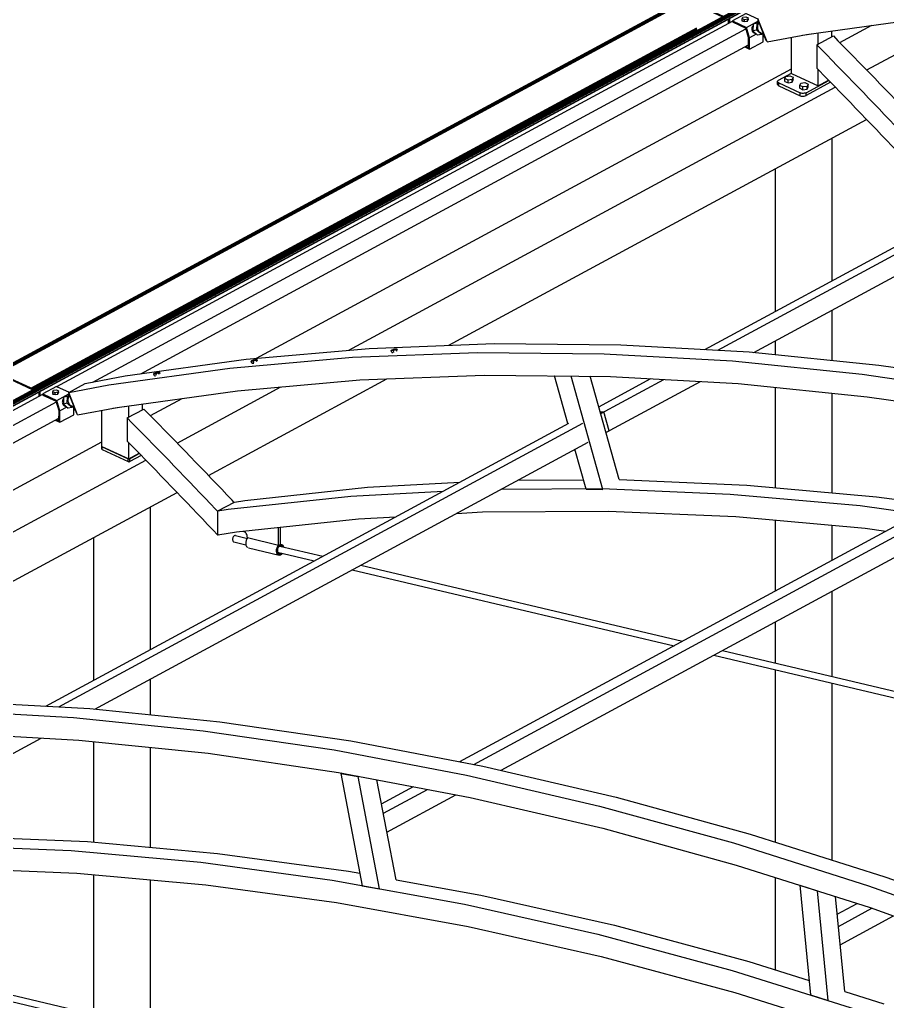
# Model space of a CAD drawing. Header units: millimetres. Extents: x 374 to 117179, y 600 to 17652.
# Drawn here: x 3684 to 5819, y 11106 to 13522 of the extents above; entities that cross this region are included whole.
import ezdxf

# ---------------------------------------------------------------- set-up
doc = ezdxf.new("R2010")
doc.units = ezdxf.units.MM

# ---------------------------------------------------------------- blocks, each defined once
blk = doc.blocks.new('Part-502061-13784 - 2165')
at = {"color": 7, "linetype": 'Continuous'}
for p, q in [((3536.9, 11512.7), (3850.9, 11499.4)), ((3850.9, 11499.4), (4170.4, 11470.6)), ((3494.6, 11490.8), (3810.2, 11477.3)), ((3810.2, 11477.3), (4129.6, 11448.6)), ((4170.4, 11470.6), (4493.2, 11426.7)), ((3510.1, 11435), (3824.2, 11421.6)), ((4129.6, 11448.6), (4452.5, 11404.7)), ((4493.2, 11426.7), (4520.6, 11421.8)), ((3824.2, 11421.6), (4142.1, 11393)), ((4452.5, 11404.7), (4778.3, 11345.6)), ((4610, 11405.6), (4819, 11367.7)), ((4142.1, 11393), (4463.4, 11349.3)), ((4819, 11367.7), (5147.5, 11293.5)), ((4463.4, 11349.3), (4787.8, 11290.5)), ((4778.3, 11345.6), (5106.8, 11271.5)), ((4787.8, 11290.5), (5114.6, 11216.7)), ((5147.5, 11293.5), (5478.1, 11204.4)), ((5106.8, 11271.5), (5437.3, 11182.4)), ((5114.6, 11216.7), (5443.7, 11128)), ((5478.1, 11204.4), (5626.8, 11157.9)), ((5437.3, 11182.4), (5769.7, 11078.4)), ((5443.7, 11128), (5774.4, 11024.5)), ((5714.7, 11130.4), (5810.4, 11100.4))]:
    blk.add_line(p, q, dxfattribs=at)
blk = doc.blocks.new('Bolt-502061-13904 - 2165')
at = {"color": 7, "linetype": 'Continuous'}
for p, q in [((4253.6, 12681.3), (4255.5, 12683.5)), ((4255.5, 12683.5), (4262.5, 12686.1)), ((4265.6, 12684.2), (4258.7, 12681.7)), ((4262.5, 12686.1), (4267.5, 12686.4)), ((4267.5, 12686.4), (4265.6, 12684.2)), ((4267.1, 12679.7), (4265.6, 12684.2)), ((4269, 12681.8), (4267.5, 12686.4)), ((4258.7, 12681.7), (4253.6, 12681.3)), ((4255.2, 12676.6), (4253.6, 12681.3)), ((4255.2, 12676.6), (4260.2, 12677)), ((4260.2, 12677), (4258.7, 12681.7))]:
    blk.add_line(p, q, dxfattribs=at)
blk = doc.blocks.new('Bolt-502061-13905 - 2165')
at = {"color": 7, "linetype": 'Continuous'}
for p, q in [((4013.9, 12650), (4015.9, 12652.1)), ((4018.9, 12650.6), (4013.9, 12650)), ((4015.6, 12645.4), (4013.9, 12650)), ((4015.6, 12645.4), (4018, 12645.7)), ((4015.9, 12652.1), (4022.8, 12654.8)), ((4025.8, 12653.3), (4018.9, 12650.6)), ((4020.5, 12646), (4018.9, 12650.6)), ((4022.8, 12654.8), (4027.7, 12655.4)), ((4027.7, 12655.4), (4025.8, 12653.3)), ((4027.3, 12648.8), (4025.8, 12653.3)), ((4029.3, 12650.8), (4027.7, 12655.4))]:
    blk.add_line(p, q, dxfattribs=at)
blk = doc.blocks.new('Part-502061-13756 - 2165')
at = {"color": 7, "linetype": 'Continuous'}
for p, q in [((2585.3, 11367.3), (2585.2, 11365.8)), ((2585.2, 11365.8), (2585.3, 11364.3)), ((2585.6, 11368.8), (2585.3, 11367.3)), ((2585.3, 11364.3), (2585.6, 11362.9)), ((2586.1, 11370.3), (2585.6, 11368.8)), ((2585.6, 11362.9), (2586.2, 11361.7)), ((2586.8, 11371.7), (2586.1, 11370.3)), ((2586.2, 11361.7), (2586.9, 11360.7)), ((2587.7, 11372.8), (2586.8, 11371.7)), ((2586.9, 11360.7), (2587.7, 11360)), ((2588.6, 11373.8), (2587.7, 11372.8)), ((2587.7, 11360), (2588.7, 11359.5)), ((2589.7, 11374.5), (2588.6, 11373.8)), ((2588.7, 11359.5), (2618, 11352.6)), ((2590.7, 11375), (2589.7, 11374.5)), ((2591.8, 11375.1), (2590.7, 11375)), ((2592.9, 11374.9), (2591.8, 11375.1)), ((2592.9, 11374.9), (2622, 11368)), ((2696.3, 11334.1), (5463.3, 10681.3)), ((2701.5, 11349.3), (5437.9, 10703.7)), ((5459.8, 10687.5), (5459.9, 10689.1)), ((5459.9, 10686.1), (5459.8, 10687.5)), ((5459.9, 10689.1), (5460.2, 10690.6)), ((5460.2, 10684.7), (5459.9, 10686.1)), ((5460.2, 10690.6), (5460.7, 10692.1)), ((5460.8, 10683.5), (5460.2, 10684.7)), ((5460.7, 10692.1), (5461.4, 10693.5)), ((5461.4, 10682.5), (5460.8, 10683.5)), ((5461.4, 10693.5), (5462.2, 10694.6)), ((5462.3, 10681.8), (5461.4, 10682.5)), ((5462.2, 10694.6), (5462.3, 10694.7)), ((5463.3, 10681.3), (5462.3, 10681.8)), ((5464.3, 10681.1), (5463.3, 10681.3)), ((5464.3, 10681.1), (5464.3, 10681.1))]:
    blk.add_line(p, q, dxfattribs=at)
blk = doc.blocks.new('Part-502061-13758 - 2165')
at = {"color": 7, "linetype": 'Continuous'}
for p, q in [((7320.6, 12175.1), (7328.8, 12172.5)), ((5845.4, 11401.4), (7240.8, 12156.2)), ((7321.3, 12168.4), (7328.8, 12172.5)), ((7333.2, 12127.4), (7328.8, 12172.5)), ((5880.2, 11388.9), (7277.2, 12144.6)), ((7325.7, 12123.4), (7333.2, 12127.4)), ((5932.9, 11370), (7281.6, 12099.5)), ((5696, 11320.6), (5745.2, 11347.2)), ((5699, 11290.9), (5781.5, 11335.5)), ((5703.4, 11245.9), (5834.2, 11316.6))]:
    blk.add_line(p, q, dxfattribs=at)
blk = doc.blocks.new('Part-502061-13759 - 2165')
at = {"color": 7, "linetype": 'Continuous'}
for p, q in [((3540.9, 11844.5), (3856.6, 11826.8)), ((3500.1, 11822.5), (3815.9, 11804.8)), ((3856.6, 11826.8), (4176, 11794.3)), ((3815.9, 11804.8), (4135.3, 11772.3)), ((4176, 11794.3), (4498.6, 11747.2)), ((3515.2, 11766.7), (3829.5, 11749.1)), ((4135.3, 11772.3), (4457.9, 11725.2)), ((3829.5, 11749.1), (4147.4, 11716.8)), ((4498.6, 11747.2), (4824, 11685.4)), ((4147.4, 11716.8), (4468.6, 11669.8)), ((4457.9, 11725.2), (4783.3, 11663.3)), ((4468.6, 11669.8), (4792.5, 11608.3)), ((4824, 11685.4), (5151.9, 11609)), ((4783.3, 11663.3), (5111.2, 11587)), ((4792.5, 11608.3), (5118.8, 11532.3)), ((5151.9, 11609), (5481.7, 11518.2)), ((5111.2, 11587), (5441, 11496.1)), ((5118.8, 11532.3), (5447.2, 11441.8)), ((5481.7, 11518.2), (5813.2, 11413)), ((5441, 11496.1), (5772.5, 11390.9)), ((5447.2, 11441.8), (5777.1, 11337.1)), ((5813.2, 11413), (6145.9, 11293.5)), ((5772.5, 11390.9), (6105.2, 11271.5)), ((5777.1, 11337.1), (6108.3, 11218.2))]:
    blk.add_line(p, q, dxfattribs=at)
blk = doc.blocks.new('Part-502061-13947 - 2165')
at = {"color": 7, "linetype": 'Continuous'}
for p, q in [((5610.3, 13483.8), (5638.2, 13488.2)), ((5649.1, 13461.7), (5649.1, 13489.7)), ((5683, 13480), (5683, 13494.4)), ((5583, 13389.5), (5583, 13478.6)), ((5583, 13389.5), (5649.1, 13358.9)), ((5649.1, 13358.9), (5649.1, 13399)), ((5649.1, 13358.9), (5674.7, 13372.8))]:
    blk.add_line(p, q, dxfattribs=at)
blk = doc.blocks.new('Part-502061-13766 - 2165')
at = {"color": 7, "linetype": 'Continuous'}
for p, q in [((6200.1, 12452.4), (6208.9, 12450.9)), ((6201.2, 12446.7), (6208.9, 12450.9)), ((6217.7, 12404.8), (6208.9, 12450.9)), ((4766.9, 11696.2), (6121.7, 12429.1)), ((4801.6, 11689.6), (6157.4, 12422.9)), ((6210, 12400.6), (6217.7, 12404.8)), ((4868.6, 11675), (6166.1, 12376.8)), ((4574.5, 11592.2), (4653.2, 11634.7)), ((4578.9, 11569.2), (4687.9, 11628.1)), ((4587.7, 11523.1), (4757.5, 11614.9))]:
    blk.add_line(p, q, dxfattribs=at)
blk = doc.blocks.new('Part-502061-13767 - 2165')
at = {"color": 7, "linetype": 'Continuous'}
for p, q in [((5112.5, 12557), (5121.7, 12556.8)), ((5113.8, 12552.6), (5121.7, 12556.8)), ((5134.7, 12510.3), (5121.7, 12556.8)), ((3747.9, 11832.9), (5035.7, 12529.5)), ((3779.9, 11831.1), (5070.1, 12528.9)), ((5126.8, 12506.1), (5134.7, 12510.3)), ((3868.7, 11825.6), (5083.1, 12482.4)), ((3486.8, 11691.6), (3615.2, 11761.1)), ((3491.4, 11675.1), (3647.2, 11759.3)), ((3504.5, 11628.6), (3736.8, 11754.3))]:
    blk.add_line(p, q, dxfattribs=at)
blk = doc.blocks.new('Bolt-502061-13903 - 2165')
at = {"color": 7, "linetype": 'Continuous'}
for p, q in [((4598.4, 12707.6), (4600.3, 12709.9)), ((4603.5, 12707.7), (4598.4, 12707.6)), ((4599.8, 12702.9), (4598.4, 12707.6)), ((4600.3, 12709.9), (4607.2, 12712.4)), ((4610.5, 12710.1), (4603.5, 12707.7)), ((4604.9, 12703.1), (4603.5, 12707.7)), ((4607.2, 12712.4), (4612.4, 12712.4)), ((4612.4, 12712.4), (4610.5, 12710.1)), ((4611.8, 12705.6), (4610.5, 12710.1)), ((4613.7, 12707.8), (4612.4, 12712.4)), ((4599.8, 12702.9), (4602.4, 12703))]:
    blk.add_line(p, q, dxfattribs=at)
blk = doc.blocks.new('Part-502061-13785 - 2165')
at = {"color": 7, "linetype": 'Continuous'}
for p, q in [((5603.8, 11392.2), (5647.5, 11378.2)), ((5603.8, 11392.2), (5630.3, 11122.1)), ((5647.5, 11378.2), (5647.5, 11378.2)), ((5674, 11108.2), (5647.5, 11378.2)), ((5714.7, 11130.4), (5691.8, 11364.2)), ((5630.3, 11122.1), (5674, 11108.2))]:
    blk.add_line(p, q, dxfattribs=at)
blk = doc.blocks.new('Part-502061-13851 - 2165')
at = {"color": 7, "linetype": 'Continuous'}
for p, q in [((4208.5, 12247.8), (4208, 12246.3)), ((4209.2, 12249.2), (4208.5, 12247.8)), ((4210, 12250.4), (4209.2, 12249.2)), ((4210.9, 12251.3), (4210, 12250.4)), ((4212, 12252), (4210.9, 12251.3)), ((4213.1, 12252.5), (4212, 12252)), ((4214.1, 12252.6), (4213.1, 12252.5)), ((4215.2, 12252.4), (4214.1, 12252.6)), ((4215.2, 12252.4), (4244.3, 12245.6)), ((4207.7, 12244.8), (4207.6, 12243.3)), ((4207.6, 12243.3), (4207.7, 12241.8)), ((4208, 12246.3), (4207.7, 12244.8)), ((4207.7, 12241.8), (4208, 12240.4)), ((4208, 12240.4), (4208.5, 12239.2)), ((4208.5, 12239.2), (4209.2, 12238.2)), ((4209.2, 12238.2), (4210, 12237.5)), ((4210, 12237.5), (4211, 12237)), ((4211, 12237), (4240.3, 12230.1)), ((4323.8, 12226.8), (4429.9, 12201.8)), ((4318.6, 12211.6), (4408.8, 12190.3)), ((4523.4, 12179.7), (5315.3, 11992.9)), ((4502.3, 12168.3), (5294.2, 11981.5)), ((5392.3, 11958.3), (6424.6, 11714.7)), ((5413.5, 11969.7), (6445.8, 11726.2)), ((6547.2, 11702.3), (7060.3, 11581.2)), ((6526, 11690.8), (7085.6, 11558.8)), ((7083.1, 11569.6), (7083.7, 11571)), ((7083.7, 11571), (7084.6, 11572.2)), ((7084.6, 11572.2), (7084.6, 11572.2)), ((7082.1, 11565.1), (7082.2, 11566.6)), ((7082.3, 11563.6), (7082.1, 11565.1)), ((7082.2, 11566.6), (7082.6, 11568.1)), ((7082.6, 11562.2), (7082.3, 11563.6)), ((7082.6, 11568.1), (7083.1, 11569.6)), ((7083.1, 11561), (7082.6, 11562.2)), ((7083.8, 11560), (7083.1, 11561)), ((7084.6, 11559.3), (7083.8, 11560)), ((7085.6, 11558.8), (7084.6, 11559.3)), ((7086.6, 11558.6), (7085.6, 11558.8)), ((7086.7, 11558.6), (7086.6, 11558.6))]:
    blk.add_line(p, q, dxfattribs=at)
blk = doc.blocks.new('Part-502061-13799 - 2165')
at = {"color": 7, "linetype": 'Continuous'}
for p, q in [((4476.1, 11668.4), (4473.9, 11667.2)), ((4473.9, 11667.2), (4516.7, 11659.8)), ((4473.9, 11667.2), (4526.6, 11390.7)), ((4516.7, 11659.8), (4517.8, 11660.5)), ((4569.3, 11383.4), (4516.7, 11659.8)), ((4610, 11405.6), (4563.1, 11651.8)), ((4526.6, 11390.7), (4569.3, 11383.4))]:
    blk.add_line(p, q, dxfattribs=at)
blk = doc.blocks.new('Part-502061-13935 - 2165')
at = {"color": 7, "linetype": 'Continuous'}
for p, q in [((5645.7, 13459.8), (5686.4, 13481.9)), ((5686.4, 13481.9), (5697.8, 13470.2)), ((5645.7, 13459.8), (5645.7, 13402.4)), ((5657.1, 13448.2), (5645.7, 13459.8)), ((5697.8, 13470.2), (5710.8, 13457.1)), ((5723.7, 13443.9), (5710.8, 13457.1)), ((5670.1, 13435.1), (5657.1, 13448.2)), ((5683, 13421.9), (5670.1, 13435.1)), ((5736.6, 13430.7), (5723.7, 13443.9)), ((5683, 13421.9), (5695.9, 13408.7)), ((5695.9, 13408.7), (5708.8, 13395.5)), ((5749.5, 13417.5), (5736.6, 13430.7)), ((5762.4, 13404.3), (5749.5, 13417.5)), ((5645.7, 13402.4), (5651.3, 13396.7)), ((5651.3, 13396.7), (5664.1, 13383.6)), ((5664.1, 13383.6), (5677, 13370.5)), ((5708.8, 13395.5), (5721.7, 13382.2)), ((5775.3, 13391), (5762.4, 13404.3)), ((5788.2, 13377.7), (5775.3, 13391)), ((5677, 13370.5), (5689.8, 13357.3)), ((5721.7, 13382.2), (5734.6, 13369)), ((5734.6, 13369), (5747.5, 13355.7)), ((5801.1, 13364.4), (5788.2, 13377.7)), ((5813.9, 13351.1), (5801.1, 13364.4)), ((5689.8, 13357.3), (5702.7, 13344.2)), ((5702.7, 13344.2), (5715.5, 13331)), ((5747.5, 13355.7), (5760.3, 13342.4)), ((5760.3, 13342.4), (5773.2, 13329.1)), ((5826.8, 13337.8), (5813.9, 13351.1)), ((5839.6, 13324.4), (5826.8, 13337.8)), ((5715.5, 13331), (5728.3, 13317.8)), ((5728.3, 13317.8), (5741.1, 13304.5)), ((5773.2, 13329.1), (5786, 13315.7)), ((5786, 13315.7), (5798.9, 13302.4)), ((5852.4, 13311), (5839.6, 13324.4)), ((5865.3, 13297.6), (5852.4, 13311)), ((5741.1, 13304.5), (5753.9, 13291.3)), ((5753.9, 13291.3), (5766.7, 13278)), ((5798.9, 13302.4), (5811.7, 13289)), ((5811.7, 13289), (5824.5, 13275.6)), ((5878.1, 13284.2), (5865.3, 13297.6)), ((5766.7, 13278), (5779.4, 13264.7)), ((5779.4, 13264.7), (5792.2, 13251.4)), ((5824.5, 13275.6), (5837.3, 13262.2)), ((5837.3, 13262.2), (5850.1, 13248.7)), ((5890.9, 13270.8), (5878.1, 13284.2)), ((5903.6, 13257.3), (5890.9, 13270.8)), ((5792.2, 13251.4), (5805, 13238.1)), ((5805, 13238.1), (5817.7, 13224.7)), ((5850.1, 13248.7), (5862.9, 13235.3)), ((5908.2, 13252.4), (5903.6, 13257.3)), ((5817.7, 13224.7), (5830.4, 13211.4)), ((5868.4, 13229.5), (5862.9, 13235.3)), ((5868.4, 13208.2), (5868.4, 13229.5)), ((5830.4, 13211.4), (5843.1, 13198)), ((5843.1, 13198), (5855.8, 13184.6)), ((5868.5, 13171.1), (5868.4, 13208.2)), ((5868.5, 13171.1), (5855.8, 13184.6)), ((5871.3, 13172.6), (5868.5, 13171.1))]:
    blk.add_line(p, q, dxfattribs=at)
blk = doc.blocks.new('Part-502061-13931 - 2165')
at = {"color": 7, "linetype": 'Continuous'}
for p, q in [((5523.1, 13467.1), (5501.5, 13522.3)), ((5620.7, 13485.8), (5916.9, 13526.9)), ((5523.1, 13467.1), (5620.7, 13485.8))]:
    blk.add_line(p, q, dxfattribs=at)
blk = doc.blocks.new('Part-502061-13951 - 2165')
at = {"color": 7, "linetype": 'Continuous'}
for p, q in [((5499.5, 13505.7), (5499.4, 13503.6)), ((5499.4, 13503.6), (5499.6, 13501.5)), ((5499.9, 13507.7), (5499.5, 13505.7)), ((5500.5, 13509.5), (5499.9, 13507.7)), ((5501.3, 13511.2), (5500.5, 13509.5)), ((5502.3, 13512.7), (5501.3, 13511.2)), ((5503.6, 13513.9), (5502.3, 13512.7)), ((5503.7, 13514), (5503.6, 13513.9)), ((5499.6, 13501.5), (5500, 13499.5)), ((5500, 13499.5), (5500.6, 13497.5)), ((5500.6, 13497.5), (5501.5, 13495.6)), ((5501.5, 13495.6), (5502.6, 13493.9)), ((5502.6, 13493.9), (5503.8, 13492.4)), ((5503.8, 13492.4), (5505.2, 13491.1)), ((5505.2, 13491.1), (5506.7, 13490.2)), ((5506.7, 13490.2), (5508.3, 13489.5)), ((5508.3, 13489.5), (5509.9, 13489.1)), ((5509.9, 13489.1), (5511.6, 13489.1)), ((5513.1, 13489.4), (5513.3, 13489.4))]:
    blk.add_line(p, q, dxfattribs=at)
blk = doc.blocks.new('Part-502061-13853 - 2165')
at = {"color": 7, "linetype": 'Continuous'}
for p, q in [((4241.3, 12686.6), (4544, 12713.2)), ((4544, 12713.2), (4851.4, 12725)), ((4851.4, 12725), (5163.2, 12722)), ((5163.2, 12722), (5479, 12704.3)), ((3943.7, 12645.3), (4241.3, 12686.6)), ((4200.6, 12664.6), (4503.2, 12691.2)), ((4503.2, 12691.2), (4810.7, 12703)), ((4810.7, 12703), (5122.5, 12700)), ((5122.5, 12700), (5438.2, 12682.3)), ((5438.2, 12682.3), (5757.6, 12649.8)), ((5479, 12704.3), (5798.4, 12671.9)), ((3903, 12623.3), (4200.6, 12664.6)), ((5798.4, 12671.9), (6121, 12624.7)), ((3845.2, 12626.5), (3943.7, 12645.3)), ((4219.9, 12609), (4521.2, 12635.4)), ((4521.2, 12635.4), (4827.2, 12647.2)), ((4827.2, 12647.2), (5137.5, 12644.2)), ((5137.5, 12644.2), (5451.9, 12626.6)), ((5757.6, 12649.8), (6080.2, 12602.7)), ((3804.5, 12604.4), (3845.2, 12626.5)), ((3804.5, 12604.4), (3903, 12623.3)), ((5451.9, 12626.6), (5769.8, 12594.3)), ((3826.1, 12549.2), (3804.5, 12604.4)), ((3923.7, 12567.9), (4219.9, 12609)), ((5769.8, 12594.3), (6090.9, 12547.3)), ((3826.1, 12549.2), (3923.7, 12567.9))]:
    blk.add_line(p, q, dxfattribs=at)
blk = doc.blocks.new('Part-502061-13854 - 2165')
at = {"color": 7, "linetype": 'Continuous'}
for p, q in [((3774.7, 12619.2), (3740.8, 12600.9)), ((3774.7, 12619.2), (3805.5, 12605)), ((3740.8, 12600.9), (3740.8, 12598.3)), ((3740.8, 12600.9), (3775.3, 12584.9)), ((3740.8, 12598.3), (3773.8, 12583)), ((3775.3, 12584.9), (3804.9, 12600.9)), ((3780.6, 12559.8), (3773.8, 12583)), ((3782.8, 12559.2), (3775.3, 12584.9)), ((3799.7, 12568.4), (3782.8, 12559.2)), ((3816.7, 12549.8), (3816.7, 12569.9)), ((3773.8, 12538.2), (3780.5, 12535.1)), ((3780.5, 12535.1), (3780.6, 12559.8)), ((3782.7, 12531.5), (3782.8, 12559.2)), ((3782.7, 12531.5), (3816.7, 12549.8)), ((3771.2, 12536.8), (3782.7, 12531.5))]:
    blk.add_line(p, q, dxfattribs=at)
blk = doc.blocks.new('Part-502061-13855 - 2165')
at = {"color": 7, "linetype": 'Continuous'}
for p, q in [((3791.9, 12593.2), (3791.4, 12576.2)), ((3803.6, 12599.6), (3791.9, 12593.2)), ((3801.5, 12595.1), (3791.9, 12593.2)), ((3801, 12578.1), (3801.5, 12595.1)), ((3801.5, 12595.1), (3806.1, 12597.6)), ((3803.6, 12599.6), (3805.3, 12599.9)), ((3801, 12578.1), (3791.4, 12576.2)), ((3791.4, 12576.2), (3802.7, 12565.6)), ((3812.3, 12567.5), (3801, 12578.1)), ((3812.3, 12567.5), (3802.7, 12565.6)), ((3816.9, 12570), (3812.3, 12567.5))]:
    blk.add_line(p, q, dxfattribs=at)
blk = doc.blocks.new('Part-502061-13856 - 2165')
at = {"color": 7, "linetype": 'Continuous'}
for p, q in [((3629.9, 12651.2), (3716.2, 12611.4)), ((3631.9, 12652.3), (3718.2, 12612.5)), ((3731.7, 12604.2), (3733.7, 12605.3)), ((3731.7, 12595.5), (3731.7, 12604.2)), ((3733.7, 12605.3), (3733.7, 12596.6))]:
    blk.add_line(p, q, dxfattribs=at)
blk = doc.blocks.new('Part-502061-13857 - 2165')
at = {"color": 7, "linetype": 'Continuous'}
for p, q in [((3948.7, 12541.9), (3989.4, 12563.9)), ((3989.4, 12563.9), (4000.8, 12552.3)), ((3948.7, 12541.9), (3948.7, 12484.5)), ((3960.1, 12530.3), (3948.7, 12541.9)), ((4000.8, 12552.3), (4013.8, 12539.2)), ((4026.7, 12526), (4013.8, 12539.2)), ((3973.1, 12517.2), (3960.1, 12530.3)), ((3986, 12504), (3973.1, 12517.2)), ((4039.6, 12512.8), (4026.7, 12526)), ((3986, 12504), (3998.9, 12490.8)), ((3998.9, 12490.8), (4011.8, 12477.6)), ((4052.5, 12499.6), (4039.6, 12512.8)), ((4065.4, 12486.4), (4052.5, 12499.6)), ((3948.7, 12484.5), (3954.3, 12478.8)), ((3954.3, 12478.8), (3967.1, 12465.7)), ((3967.1, 12465.7), (3980, 12452.6)), ((4011.8, 12477.6), (4024.7, 12464.3)), ((4078.3, 12473.1), (4065.4, 12486.4)), ((4091.2, 12459.8), (4078.3, 12473.1)), ((3980, 12452.6), (3992.8, 12439.4)), ((4024.7, 12464.3), (4037.6, 12451.1)), ((4037.6, 12451.1), (4050.5, 12437.8)), ((4104.1, 12446.5), (4091.2, 12459.8)), ((4116.9, 12433.2), (4104.1, 12446.5)), ((3992.8, 12439.4), (4005.7, 12426.3)), ((4005.7, 12426.3), (4018.5, 12413.1)), ((4050.5, 12437.8), (4063.3, 12424.5)), ((4063.3, 12424.5), (4076.2, 12411.2)), ((4129.8, 12419.9), (4116.9, 12433.2)), ((4142.6, 12406.5), (4129.8, 12419.9)), ((4018.5, 12413.1), (4031.3, 12399.9)), ((4031.3, 12399.9), (4044.1, 12386.6)), ((4076.2, 12411.2), (4089, 12397.8)), ((4089, 12397.8), (4101.9, 12384.5)), ((4155.4, 12393.1), (4142.6, 12406.5)), ((4168.3, 12379.7), (4155.4, 12393.1)), ((4044.1, 12386.6), (4056.9, 12373.4)), ((4056.9, 12373.4), (4069.7, 12360.1)), ((4101.9, 12384.5), (4114.7, 12371.1)), ((4114.7, 12371.1), (4127.5, 12357.7)), ((4181.1, 12366.3), (4168.3, 12379.7)), ((4069.7, 12360.1), (4082.4, 12346.8)), ((4082.4, 12346.8), (4095.2, 12333.5)), ((4127.5, 12357.7), (4140.3, 12344.3)), ((4140.3, 12344.3), (4153.1, 12330.8)), ((4193.8, 12352.9), (4181.1, 12366.3)), ((4206.6, 12339.4), (4193.8, 12352.9)), ((4095.2, 12333.5), (4108, 12320.2)), ((4108, 12320.2), (4120.7, 12306.8)), ((4153.1, 12330.8), (4165.9, 12317.4)), ((4211.2, 12334.5), (4206.6, 12339.4)), ((4120.7, 12306.8), (4133.4, 12293.5)), ((4171.4, 12311.6), (4165.9, 12317.4)), ((4171.4, 12290.3), (4171.4, 12311.6)), ((4133.4, 12293.5), (4146.1, 12280.1)), ((4146.1, 12280.1), (4158.8, 12266.6)), ((4171.5, 12253.2), (4171.4, 12290.3)), ((4171.5, 12253.2), (4158.8, 12266.6)), ((4174.3, 12254.7), (4171.5, 12253.2))]:
    blk.add_line(p, q, dxfattribs=at)
blk = doc.blocks.new('Part-502061-13869 - 2165')
at = {"color": 7, "linetype": 'Continuous'}
for p, q in [((3913.3, 12565.9), (3941.2, 12570.3)), ((3952.1, 12543.7), (3952.1, 12571.8)), ((3986, 12562.1), (3986, 12576.5)), ((3886, 12471.6), (3886, 12560.7)), ((3886, 12471.6), (3952.1, 12441)), ((3952.1, 12441), (3952.1, 12481.1)), ((3952.1, 12441), (3977.7, 12454.9))]:
    blk.add_line(p, q, dxfattribs=at)
blk = doc.blocks.new('Part-502061-13870 - 2165')
at = {"color": 7, "linetype": 'Continuous'}
for p, q in [((4237.9, 12339.2), (4539.6, 12371.5)), ((4539.6, 12371.5), (4767, 12384.1)), ((4869.4, 12366.9), (5116.9, 12368.3)), ((4910.1, 12388.9), (5071.4, 12389.8)), ((5116.9, 12368.3), (5432.5, 12354.8)), ((5159.2, 12390.3), (5473.3, 12376.9)), ((5473.3, 12376.9), (5792.7, 12348.2)), ((4197.2, 12317.1), (4498.9, 12349.4)), ((4498.9, 12349.4), (4726.3, 12362.1)), ((5432.5, 12354.8), (5752, 12326.1)), ((5792.7, 12348.2), (5936.1, 12328.7)), ((4171.4, 12313), (4212.1, 12335)), ((4212.1, 12335), (4237.9, 12339.2)), ((5752, 12326.1), (5895.3, 12306.6)), ((4171.4, 12313), (4197.2, 12317.1)), ((4171.5, 12254.3), (4171.4, 12313)), ((4517.3, 12293.7), (4609.4, 12298.8)), ((4759.1, 12307.2), (4822.6, 12310.7)), ((4822.6, 12310.7), (5132.4, 12312.5)), ((5132.4, 12312.5), (5446.5, 12299.1)), ((5446.5, 12299.1), (5764.5, 12270.5)), ((4217.1, 12261.6), (4517.3, 12293.7)), ((4171.5, 12254.3), (4217.1, 12261.6)), ((5764.5, 12270.5), (5815.7, 12263.6))]:
    blk.add_line(p, q, dxfattribs=at)
blk = doc.blocks.new('Part-502061-13872 - 2165')
at = {"color": 7, "linetype": 'Continuous'}
for p, q in [((3804.7, 12603.8), (3803.9, 12603.3)), ((3803.9, 12603.3), (3804.8, 12603.5)), ((3803.9, 12603.3), (3823.4, 12553.6)), ((3823.4, 12553.6), (3824.3, 12553.8))]:
    blk.add_line(p, q, dxfattribs=at)
blk = doc.blocks.new('Part-502061-13873 - 2165')
at = {"color": 7, "linetype": 'Continuous'}
for p, q in [((3802.5, 12587.8), (3802.4, 12585.7)), ((3802.4, 12585.7), (3802.6, 12583.6)), ((3802.9, 12589.8), (3802.5, 12587.8)), ((3803.5, 12591.6), (3802.9, 12589.8)), ((3804.3, 12593.3), (3803.5, 12591.6)), ((3805.3, 12594.8), (3804.3, 12593.3)), ((3806.6, 12596), (3805.3, 12594.8)), ((3806.7, 12596.1), (3806.6, 12596)), ((3802.6, 12583.6), (3803, 12581.6)), ((3803, 12581.6), (3803.6, 12579.6)), ((3803.6, 12579.6), (3804.5, 12577.7)), ((3804.5, 12577.7), (3805.6, 12576)), ((3805.6, 12576), (3806.8, 12574.5)), ((3806.8, 12574.5), (3808.2, 12573.2)), ((3808.2, 12573.2), (3809.7, 12572.2)), ((3809.7, 12572.2), (3811.3, 12571.6)), ((3811.3, 12571.6), (3812.9, 12571.2)), ((3812.9, 12571.2), (3814.6, 12571.2)), ((3816.1, 12571.5), (3816.3, 12571.5))]:
    blk.add_line(p, q, dxfattribs=at)
blk = doc.blocks.new('Part-502061-13874 - 2165')
at = {"color": 7, "linetype": 'Continuous'}
for p, q in [((3789.6, 12586.1), (3789.1, 12584.5)), ((3790.3, 12587.5), (3789.6, 12586.1)), ((3791.1, 12588.8), (3790.3, 12587.5)), ((3791.8, 12589.5), (3791.1, 12588.8)), ((3788.8, 12582.8), (3788.7, 12581)), ((3788.7, 12581), (3788.8, 12579.3)), ((3789.1, 12584.5), (3788.8, 12582.8)), ((3788.8, 12579.3), (3789.2, 12577.6)), ((3789.2, 12577.6), (3789.8, 12576)), ((3789.8, 12576), (3790.6, 12574.6)), ((3790.6, 12574.6), (3791.5, 12573.4)), ((3791.5, 12573.4), (3792.6, 12572.4)), ((3792.6, 12572.4), (3793.7, 12571.7)), ((3793.7, 12571.7), (3795, 12571.3)), ((3795, 12571.3), (3796.2, 12571.2)), ((3796.2, 12571.2), (3796.7, 12571.2))]:
    blk.add_line(p, q, dxfattribs=at)
blk = doc.blocks.new('Part-502061-13877 - 2165')
at = {"color": 7, "linetype": 'Continuous'}
for p, q in [((4240.3, 12237.1), (4240, 12235)), ((4240, 12235), (4240, 12232.9)), ((4240, 12232.9), (4240.1, 12231)), ((4240.1, 12231), (4240.5, 12229.1)), ((4240.8, 12239.1), (4240.3, 12237.1)), ((4240.5, 12229.1), (4241.1, 12227.4)), ((4241.5, 12241.1), (4240.8, 12239.1)), ((4241.1, 12227.4), (4241.9, 12225.9)), ((4242.4, 12242.9), (4241.5, 12241.1)), ((4241.9, 12225.9), (4242.9, 12224.7)), ((4243.5, 12244.6), (4242.4, 12242.9)), ((4242.9, 12224.7), (4244.1, 12223.7)), ((4244.7, 12246), (4243.5, 12244.6)), ((4244.1, 12223.7), (4245.3, 12223.1)), ((4245.3, 12246.6), (4244.7, 12246)), ((4317.3, 12222.6), (4318.2, 12224.4)), ((4318.2, 12224.4), (4319.3, 12226.1)), ((4319.3, 12226.1), (4320.5, 12227.5)), ((4320.7, 12224), (4319.8, 12222.7)), ((4320.5, 12227.5), (4321.8, 12228.7)), ((4321.6, 12225.1), (4320.7, 12224)), ((4322.6, 12226), (4321.6, 12225.1)), ((4321.8, 12228.7), (4323.2, 12229.7)), ((4323.7, 12226.7), (4322.6, 12226)), ((4323.2, 12229.7), (4324.7, 12230.3)), ((4324.8, 12227.2), (4323.7, 12226.7)), ((4324.7, 12230.3), (4326.2, 12230.6)), ((4325.9, 12227.4), (4324.8, 12227.2)), ((4325.7, 12231), (4327.6, 12230.6)), ((4327, 12227.4), (4325.9, 12227.4)), ((4326.2, 12230.6), (4327.6, 12230.6)), ((4328, 12227.2), (4327, 12227.4)), ((4327.6, 12230.6), (4329, 12230.2)), ((4329, 12226.7), (4328, 12227.2)), ((4329, 12230.2), (4330.2, 12229.6)), ((4329.9, 12225.9), (4329, 12226.7)), ((4330.4, 12225.3), (4329.9, 12225.9)), ((4330.2, 12229.6), (4331.4, 12228.6)), ((4331.4, 12228.6), (4332.4, 12227.4)), ((4332.4, 12227.4), (4333.2, 12225.9)), ((4333.2, 12225.9), (4333.7, 12224.5)), ((4246.7, 12222.7), (4322.5, 12204.2)), ((4315.7, 12214.4), (4315.8, 12216.5)), ((4315.9, 12212.4), (4315.7, 12214.4)), ((4315.8, 12216.5), (4316.1, 12218.6)), ((4316.3, 12210.6), (4315.9, 12212.4)), ((4316.1, 12218.6), (4316.6, 12220.6)), ((4316.9, 12208.9), (4316.3, 12210.6)), ((4316.6, 12220.6), (4317.3, 12222.6)), ((4317.7, 12207.4), (4316.9, 12208.9)), ((4318.7, 12206.2), (4317.7, 12207.4)), ((4318.2, 12218.3), (4318, 12216.7)), ((4318, 12216.7), (4318, 12215.1)), ((4318, 12215.1), (4318.1, 12213.6)), ((4318.1, 12213.6), (4318.4, 12212.2)), ((4318.6, 12219.8), (4318.2, 12218.3)), ((4318.4, 12212.2), (4318.8, 12210.9)), ((4319.2, 12221.3), (4318.6, 12219.8)), ((4319.9, 12205.2), (4318.7, 12206.2)), ((4318.8, 12210.9), (4319.5, 12209.8)), ((4319.8, 12222.7), (4319.2, 12221.3)), ((4319.5, 12209.8), (4320.2, 12208.8)), ((4321.1, 12204.5), (4319.9, 12205.2)), ((4320.2, 12208.8), (4321.1, 12208.1)), ((4321.1, 12208.1), (4322.1, 12207.6)), ((4322.5, 12204.2), (4321.1, 12204.5)), ((4322.1, 12207.6), (4323.1, 12207.3)), ((4323.9, 12204.2), (4322.5, 12204.2)), ((4323.1, 12207.3), (4324.2, 12207.3)), ((4325.4, 12204.5), (4323.9, 12204.2)), ((4324.2, 12207.3), (4325.3, 12207.5)), ((4325.3, 12207.5), (4326.4, 12208)), ((4326.8, 12205.1), (4325.4, 12204.5)), ((4326.4, 12208), (4327.5, 12208.7)), ((4328.2, 12206), (4326.8, 12205.1)), ((4327.5, 12208.7), (4328.2, 12209.4)), ((4329.6, 12207.2), (4328.2, 12206)), ((4330.8, 12208.7), (4329.6, 12207.2)), ((4330.8, 12208.7), (4330.8, 12208.7))]:
    blk.add_line(p, q, dxfattribs=at)
blk = doc.blocks.new('Part-502061-13878 - 2165')
at = {"color": 7, "linetype": 'Continuous'}
for p, q in [((4320.5, 12228.2), (4320.5, 12272.6)), ((4325.9, 12231.1), (4325.9, 12273.2)), ((4233.2, 12263.3), (4236.8, 12261.6)), ((4238.5, 12260.6), (4236.8, 12261.6)), ((4240.1, 12259.2), (4238.5, 12260.6)), ((4241.5, 12257.4), (4240.1, 12259.2)), ((4242.7, 12255.5), (4241.5, 12257.4)), ((4243.5, 12253.3), (4242.7, 12255.5)), ((4244, 12251.2), (4243.5, 12253.3)), ((4244.7, 12246.7), (4244, 12251.2)), ((4320.5, 12228.2), (4244.7, 12246.7)), ((4320.5, 12228.2), (4323.2, 12229.7)), ((4323.2, 12229.7), (4325.9, 12231.1))]:
    blk.add_line(p, q, dxfattribs=at)
blk = doc.blocks.new('Bolt-502061-14213 - 2165')
at = {"color": 7, "linetype": 'Continuous'}
for p, q in [((3765.3, 12606.5), (3766.9, 12610.1)), ((3766.9, 12610.1), (3774.1, 12611.3)), ((3774.1, 12611.3), (3779.6, 12608.7)), ((3764.9, 12601.5), (3765.2, 12602.4)), ((3765.3, 12600.7), (3764.9, 12601.5)), ((3765.2, 12602.4), (3765.3, 12602.5)), ((3765.3, 12602.2), (3765.3, 12606.5)), ((3770.8, 12604), (3765.3, 12606.5)), ((3765.3, 12602.2), (3770.8, 12599.6)), ((3766.3, 12600), (3765.3, 12600.7)), ((3767.8, 12599.5), (3766.3, 12600)), ((3769.6, 12599.4), (3767.8, 12599.5)), ((3771.3, 12599.6), (3769.6, 12599.4)), ((3777.9, 12605.1), (3770.8, 12604)), ((3770.8, 12599.6), (3770.8, 12604)), ((3770.8, 12599.6), (3777.9, 12600.7)), ((3771.8, 12599.8), (3771.3, 12599.6)), ((3779.6, 12608.7), (3777.9, 12605.1)), ((3777.9, 12600.7), (3777.9, 12605.1)), ((3777.9, 12600.7), (3779.6, 12604.4)), ((3779.7, 12604.2), (3779.4, 12603.9)), ((3779.6, 12604.4), (3779.6, 12608.7)), ((3779.6, 12605.8), (3780, 12605)), ((3780, 12605), (3779.7, 12604.2))]:
    blk.add_line(p, q, dxfattribs=at)
blk = doc.blocks.new('Part-502061-13886 - 2165')
at = {"color": 7, "linetype": 'Continuous'}
for p, q in [((4999.8, 12645.5), (5041, 12644.9)), ((5032.8, 12527.9), (4999.8, 12645.5)), ((5041, 12644.9), (5041.4, 12645.1)), ((5119.1, 12366), (5041, 12644.9)), ((5159.2, 12390.3), (5088, 12644.7)), ((5077.9, 12366.7), (5050.4, 12464.8)), ((5077.9, 12366.7), (5119.1, 12366))]:
    blk.add_line(p, q, dxfattribs=at)
blk = doc.blocks.new('Part-502061-13932 - 2165')
at = {"color": 7, "linetype": 'Continuous'}
for p, q in [((5471.7, 13537.1), (5437.8, 13518.8)), ((5471.7, 13537.1), (5502.5, 13522.9)), ((5437.8, 13518.8), (5437.8, 13516.2)), ((5437.8, 13518.8), (5472.3, 13502.8)), ((5437.8, 13516.2), (5470.8, 13500.9)), ((5472.3, 13502.8), (5501.9, 13518.8)), ((5477.6, 13477.7), (5470.8, 13500.9)), ((5479.8, 13477.1), (5472.3, 13502.8)), ((5496.7, 13486.3), (5479.8, 13477.1)), ((5513.7, 13467.7), (5513.7, 13487.8)), ((5470.8, 13456.1), (5477.5, 13453)), ((5477.5, 13453), (5477.6, 13477.7)), ((5479.7, 13449.4), (5479.8, 13477.1)), ((5479.7, 13449.4), (5513.7, 13467.7)), ((5468.2, 13454.7), (5479.7, 13449.4))]:
    blk.add_line(p, q, dxfattribs=at)
blk = doc.blocks.new('Part-502061-13933 - 2165')
at = {"color": 7, "linetype": 'Continuous'}
for p, q in [((5488.9, 13511.1), (5488.4, 13494.1)), ((5500.7, 13517.5), (5488.9, 13511.1)), ((5498.5, 13513), (5488.9, 13511.1)), ((5498, 13496), (5498.5, 13513)), ((5498.5, 13513), (5503.1, 13515.6)), ((5500.7, 13517.5), (5502.3, 13517.8)), ((5498, 13496), (5488.4, 13494.1)), ((5488.4, 13494.1), (5499.7, 13483.5)), ((5509.3, 13485.4), (5498, 13496)), ((5509.3, 13485.4), (5499.7, 13483.5)), ((5513.9, 13487.9), (5509.3, 13485.4))]:
    blk.add_line(p, q, dxfattribs=at)
blk = doc.blocks.new('Part-502061-13934 - 2165')
at = {"color": 7, "linetype": 'Continuous'}
for p, q in [((5326.9, 13569.1), (5413.2, 13529.3)), ((5328.9, 13570.2), (5415.2, 13530.4)), ((5428.7, 13522.1), (5430.7, 13523.2)), ((5428.7, 13513.4), (5428.7, 13522.1)), ((5430.7, 13523.2), (5430.7, 13514.5))]:
    blk.add_line(p, q, dxfattribs=at)
blk = doc.blocks.new('Part-502061-13950 - 2165')
at = {"color": 7, "linetype": 'Continuous'}
for p, q in [((5501.7, 13521.7), (5500.9, 13521.2)), ((5500.9, 13521.2), (5501.8, 13521.4)), ((5500.9, 13521.2), (5520.4, 13471.5)), ((5520.4, 13471.5), (5521.3, 13471.7))]:
    blk.add_line(p, q, dxfattribs=at)
blk = doc.blocks.new('Part-502061-13952 - 2165')
at = {"color": 7, "linetype": 'Continuous'}
for p, q in [((5486.6, 13504), (5486.1, 13502.4)), ((5487.3, 13505.5), (5486.6, 13504)), ((5488.1, 13506.7), (5487.3, 13505.5)), ((5488.8, 13507.4), (5488.1, 13506.7)), ((5485.8, 13500.7), (5485.7, 13498.9)), ((5485.7, 13498.9), (5485.9, 13497.2)), ((5486.1, 13502.4), (5485.8, 13500.7)), ((5485.9, 13497.2), (5486.2, 13495.5)), ((5486.2, 13495.5), (5486.8, 13493.9)), ((5486.8, 13493.9), (5487.6, 13492.5)), ((5487.6, 13492.5), (5488.5, 13491.3)), ((5488.5, 13491.3), (5489.6, 13490.3)), ((5489.6, 13490.3), (5490.7, 13489.6)), ((5490.7, 13489.6), (5492, 13489.2)), ((5492, 13489.2), (5493.2, 13489.1)), ((5493.2, 13489.1), (5493.7, 13489.1))]:
    blk.add_line(p, q, dxfattribs=at)
blk = doc.blocks.new('Part-502061-14178 - 2165')
at = {"color": 7, "linetype": 'Continuous'}
for p, q in [((2004.1, 11778.4), (8700.5, 15400.4)), ((2010, 11779.7), (8706.4, 15401.8)), ((2010.4, 11779.5), (8706.8, 15401.5)), ((2011, 11778.2), (8707.4, 15400.2)), ((2101.3, 11737.9), (8797.7, 15359.9)), ((2101.7, 11738), (8798, 15360)), ((2102.1, 11738), (8798.4, 15360)), ((2102.5, 11737.8), (8798.9, 15359.9)), ((2102.9, 11737.6), (8799.3, 15359.7)), ((2103.3, 11737.3), (8799.7, 15359.4)), ((2103.7, 11736.9), (8800.1, 15359)), ((2104.1, 11736.5), (8800.4, 15358.5)), ((2104.4, 11736), (8800.7, 15358)), ((2104.6, 11735.4), (8801, 15357.5)), ((2104.7, 11734.9), (8801.1, 15356.9)), ((2104.9, 11734.4), (8801.2, 15356.4)), ((2105.1, 11733.9), (8801.5, 15355.9)), ((2105.4, 11733.4), (8801.7, 15355.4)), ((2105.7, 11732.9), (8802.1, 15355)), ((2106.1, 11732.5), (8802.4, 15354.6)), ((2106.4, 11732.2), (8802.8, 15354.3)), ((2106.9, 11732), (8803.2, 15354)), ((2111, 11730.1), (8807.4, 15352.1)), ((2111.4, 11729.7), (8807.7, 15351.7)), ((3632.4, 12652.1), (5326.6, 13568.5)), ((3711.6, 12615.5), (5350, 13501.7)), ((3713.6, 12614.6), (5350.7, 13500.1)), ((3715.5, 12613.7), (5351.6, 13498.6)), ((3717.5, 12612.8), (5352.7, 13497.3))]:
    blk.add_line(p, q, dxfattribs=at)
blk = doc.blocks.new('Part-502061-14075 - 2165')
at = {"color": 7, "linetype": 'Continuous'}
for p, q in [((5683.8, 12880), (5683.8, 13231.1)), ((5544.2, 12804.5), (5544.2, 13155.6)), ((5683.8, 12683.5), (5683.8, 12807.4)), ((5544.2, 12697.7), (5544.2, 12731.8)), ((5544.2, 12370.5), (5544.2, 12617.2)), ((5683.8, 12357.9), (5683.8, 12603)), ((5544.2, 12116.7), (5544.2, 12290.3)), ((5683.8, 12192.2), (5683.8, 12277.8)), ((5683.8, 11905.9), (5683.8, 12116)), ((5544.2, 11938.9), (5544.2, 12040.4)), ((5544.2, 11498.3), (5544.2, 11922.5)), ((5683.8, 11454), (5683.8, 11889.5)), ((5544.2, 11183.7), (5544.2, 11411))]:
    blk.add_line(p, q, dxfattribs=at)
blk = doc.blocks.new('Part-502061-14076 - 2165')
at = {"color": 7, "linetype": 'Continuous'}
for p, q in [((4005.8, 11972.4), (4005.8, 12323.5)), ((3866.2, 11896.9), (3866.2, 12248)), ((4005.8, 11811.6), (4005.8, 11899.7)), ((3866.2, 11498), (3866.2, 11745.3)), ((4005.8, 11485.4), (4005.8, 11731.1)), ((3866.2, 11074.5), (3866.2, 11417.8)), ((4005.8, 11041.6), (4005.8, 11405.3))]:
    blk.add_line(p, q, dxfattribs=at)
blk = doc.blocks.new('Part-502061-14177 - 2165')
at = {"color": 7, "linetype": 'Continuous'}
for p, q in [((5768.4, 13398.1), (6023.8, 13536.2)), ((5702.4, 13465.6), (5780.9, 13508)), ((4266.4, 12688.8), (5583, 13401)), ((4494, 12708.8), (5690.9, 13356.2)), ((4740.2, 12720.7), (5768, 13276.7)), ((4148.3, 12400.6), (4587.1, 12637.9)), ((4071.4, 12480.2), (4326.7, 12618.3)), ((4005.4, 12547.7), (4083.9, 12590.1)), ((2644.1, 11811.3), (3886, 12483.1)), ((2871.6, 11831.3), (3993.9, 12438.3)), ((3117.8, 11843.2), (4071, 12358.8))]:
    blk.add_line(p, q, dxfattribs=at)
blk = doc.blocks.new('Part-502061-14179 - 2165')
at = {"color": 7, "linetype": 'Continuous'}
for p, q in [((3775.2, 12619), (5437.8, 13518.3)), ((3863.5, 12630), (5471.2, 13499.6)), ((5513.7, 13479.3), (5516.7, 13480.9)), ((3981.7, 12650.6), (5477.5, 13459.7)), ((2152.8, 11741.5), (3740.8, 12600.4)), ((2241.2, 11752.5), (3774.2, 12581.7)), ((3816.7, 12561.4), (3819.7, 12563)), ((2359.4, 11773.1), (3780.5, 12541.8))]:
    blk.add_line(p, q, dxfattribs=at)
blk = doc.blocks.new('Part-502061-14191 - 2165')
at = {"color": 7, "linetype": 'Continuous'}
for p, q in [((3886.3, 12465.2), (3886.3, 12471.4)), ((3886.3, 12465.2), (3886.3, 12464.8)), ((3886.3, 12464.8), (3886.6, 12464.4)), ((3887.1, 12464.1), (3887.1, 12471.1)), ((3887.1, 12471.1), (3951, 12441.5)), ((3886.6, 12464.4), (3887.1, 12464.1)), ((3887.1, 12464.1), (3951, 12434.6)), ((3951, 12434.6), (3951, 12441.5)), ((3953.2, 12441.2), (3952.4, 12441.2)), ((3953.9, 12441.4), (3953.2, 12441.2)), ((3954.5, 12441.6), (3953.9, 12441.4)), ((3954.5, 12441.6), (3978.2, 12454.4)), ((3982.6, 12449.9), (3954.5, 12434.7)), ((3954.5, 12434.7), (3954.5, 12441.6)), ((3951, 12434.6), (3951.6, 12434.4)), ((3951.6, 12434.4), (3952.4, 12434.3)), ((3952.4, 12434.3), (3953.2, 12434.3)), ((3953.2, 12434.3), (3953.9, 12434.4)), ((3953.9, 12434.4), (3954.5, 12434.7))]:
    blk.add_line(p, q, dxfattribs=at)
blk = doc.blocks.new('Part-502061-14195 - 2165')
at = {"color": 7, "linetype": 'Continuous'}
for p, q in [((5551.7, 13373.3), (5583, 13390.2)), ((5549.1, 13369.7), (5549.3, 13371)), ((5549.5, 13368.4), (5549.1, 13369.7)), ((5549.1, 13362.8), (5549.1, 13369.7)), ((5549.1, 13362.8), (5549.5, 13361.5)), ((5549.3, 13371), (5550.2, 13372.2)), ((5550.6, 13367.2), (5549.5, 13368.4)), ((5549.5, 13361.5), (5550.6, 13360.3)), ((5550.2, 13372.2), (5551.7, 13373.3)), ((5552.3, 13366.2), (5550.6, 13367.2)), ((5550.6, 13360.3), (5552.3, 13359.3)), ((5552.3, 13359.3), (5552.3, 13366.2)), ((5552.3, 13366.2), (5605.1, 13341.8)), ((5552.3, 13359.3), (5605.1, 13334.9)), ((5619.3, 13342.1), (5675.2, 13372.3)), ((5679.6, 13367.8), (5619.3, 13335.1)), ((5607.3, 13341), (5605.1, 13341.8)), ((5605.1, 13334.9), (5605.1, 13341.8)), ((5605.1, 13334.9), (5607.3, 13334.1)), ((5609.7, 13340.6), (5607.3, 13341)), ((5612.3, 13340.5), (5609.7, 13340.6)), ((5614.9, 13340.7), (5612.3, 13340.5)), ((5617.3, 13341.2), (5614.9, 13340.7)), ((5614.9, 13333.8), (5617.3, 13334.3)), ((5619.3, 13342.1), (5617.3, 13341.2)), ((5617.3, 13334.3), (5619.3, 13335.1)), ((5619.3, 13335.1), (5619.3, 13342.1)), ((5607.3, 13334.1), (5609.7, 13333.7)), ((5609.7, 13333.7), (5612.3, 13333.5)), ((5612.3, 13333.5), (5614.9, 13333.8))]:
    blk.add_line(p, q, dxfattribs=at)
blk = doc.blocks.new('Bolt-502061-14197 - 2165')
at = {"color": 7, "linetype": 'Continuous'}
for p, q in [((5569.2, 13382.3), (5579.7, 13383.9)), ((5579.7, 13383.9), (5587.8, 13380.2)), ((5566.6, 13369.5), (5566.8, 13370.3)), ((5566.6, 13369.5), (5566.8, 13370.3)), ((5566.8, 13377), (5569.2, 13382.3)), ((5566.8, 13370), (5566.8, 13377)), ((5574.9, 13373.2), (5566.8, 13377)), ((5566.8, 13370), (5574.9, 13366.3)), ((5585.4, 13374.9), (5574.9, 13373.2)), ((5574.9, 13366.3), (5574.9, 13373.2)), ((5574.9, 13366.3), (5585.4, 13367.9)), ((5587.8, 13380.2), (5585.4, 13374.9)), ((5585.4, 13367.9), (5585.4, 13374.9)), ((5585.4, 13367.9), (5587.8, 13373.3)), ((5587.8, 13373.3), (5587.8, 13380.2)), ((5588, 13373.8), (5587.8, 13374.4)), ((5588, 13373.8), (5587.8, 13374.4)), ((5603.5, 13360), (5606, 13365.4)), ((5603.5, 13353.1), (5603.5, 13360)), ((5611.6, 13356.3), (5603.5, 13360)), ((5606, 13365.4), (5616.4, 13367)), ((5616.4, 13367), (5624.5, 13363.3)), ((5624.5, 13363.3), (5622.1, 13357.9)), ((5624.5, 13356.3), (5624.5, 13363.3)), ((5603.3, 13352.5), (5603.5, 13353.3)), ((5603.3, 13352.5), (5603.5, 13353.3)), ((5603.5, 13353.1), (5611.6, 13349.3)), ((5622.1, 13357.9), (5611.6, 13356.3)), ((5611.6, 13349.3), (5611.6, 13356.3)), ((5611.6, 13349.3), (5622.1, 13351)), ((5622.1, 13351), (5622.1, 13357.9)), ((5622.1, 13351), (5624.5, 13356.3)), ((5624.7, 13356.9), (5624.5, 13357.4)), ((5624.7, 13356.9), (5624.5, 13357.4))]:
    blk.add_line(p, q, dxfattribs=at)
blk = doc.blocks.new('Bolt-502061-14214 - 2165')
at = {"color": 7, "linetype": 'Continuous'}
for p, q in [((5462.3, 13524.4), (5463.9, 13528.1)), ((5463.9, 13528.1), (5471.1, 13529.2)), ((5471.1, 13529.2), (5476.6, 13526.6)), ((5461.9, 13519.4), (5462.2, 13520.3)), ((5462.3, 13518.6), (5461.9, 13519.4)), ((5462.2, 13520.3), (5462.3, 13520.4)), ((5462.3, 13520.1), (5462.3, 13524.4)), ((5467.8, 13521.9), (5462.3, 13524.4)), ((5462.3, 13520.1), (5467.8, 13517.5)), ((5463.3, 13517.9), (5462.3, 13518.6)), ((5464.8, 13517.4), (5463.3, 13517.9)), ((5466.6, 13517.3), (5464.8, 13517.4)), ((5468.3, 13517.5), (5466.6, 13517.3)), ((5474.9, 13523), (5467.8, 13521.9)), ((5467.8, 13517.5), (5467.8, 13521.9)), ((5467.8, 13517.5), (5474.9, 13518.6)), ((5468.8, 13517.7), (5468.3, 13517.5)), ((5476.6, 13526.6), (5474.9, 13523)), ((5474.9, 13518.6), (5474.9, 13523)), ((5474.9, 13518.6), (5476.6, 13522.3)), ((5476.7, 13522.1), (5476.4, 13521.8)), ((5476.6, 13522.3), (5476.6, 13526.6)), ((5476.6, 13523.7), (5477, 13522.9)), ((5477, 13522.9), (5476.7, 13522.1))]:
    blk.add_line(p, q, dxfattribs=at)
blk = doc.blocks.new('Part-502061-14222 - 2165')
at = {"color": 7, "linetype": 'Continuous'}
for p, q in [((5370.3, 12710.4), (6732.7, 13447.4)), ((5402.3, 12708.6), (6767.1, 13446.8)), ((6732.7, 13447.4), (6767.1, 13446.8)), ((6780.1, 13400.3), (6767.1, 13446.8)), ((5491, 12703.1), (6780.1, 13400.3)), ((5109.1, 12569.2), (5237.5, 12638.6)), ((5113.8, 12552.6), (5269.5, 12636.8)), ((5126.8, 12506.1), (5359.2, 12631.8))]:
    blk.add_line(p, q, dxfattribs=at)

msp = doc.modelspace()

# ---------------------------------------------------------------- block references
for name in ['Part-502061-14178 - 2165', 'Part-502061-14179 - 2165', 'Part-502061-14177 - 2165', 'Part-502061-13931 - 2165', 'Part-502061-13934 - 2165', 'Part-502061-13932 - 2165', 'Bolt-502061-14214 - 2165', 'Part-502061-13952 - 2165', 'Part-502061-13933 - 2165', 'Part-502061-13951 - 2165', 'Part-502061-13950 - 2165', 'Part-502061-13947 - 2165', 'Part-502061-13935 - 2165', 'Part-502061-14222 - 2165', 'Part-502061-14195 - 2165', 'Bolt-502061-14197 - 2165', 'Part-502061-14075 - 2165', 'Part-502061-13853 - 2165', 'Bolt-502061-13903 - 2165', 'Bolt-502061-13904 - 2165', 'Part-502061-13856 - 2165', 'Bolt-502061-13905 - 2165', 'Part-502061-13886 - 2165', 'Part-502061-13854 - 2165', 'Bolt-502061-14213 - 2165', 'Part-502061-13874 - 2165', 'Part-502061-13855 - 2165', 'Part-502061-13873 - 2165', 'Part-502061-13872 - 2165', 'Part-502061-13869 - 2165', 'Part-502061-13857 - 2165', 'Part-502061-13767 - 2165', 'Part-502061-14191 - 2165', 'Part-502061-13766 - 2165', 'Part-502061-13870 - 2165', 'Part-502061-14076 - 2165', 'Part-502061-13878 - 2165', 'Part-502061-13851 - 2165', 'Part-502061-13877 - 2165', 'Part-502061-13758 - 2165', 'Part-502061-13759 - 2165', 'Part-502061-13799 - 2165', 'Part-502061-13784 - 2165', 'Part-502061-13785 - 2165', 'Part-502061-13756 - 2165']:
    msp.add_blockref(name, (0, 0))

doc.saveas('drawing.dxf')
